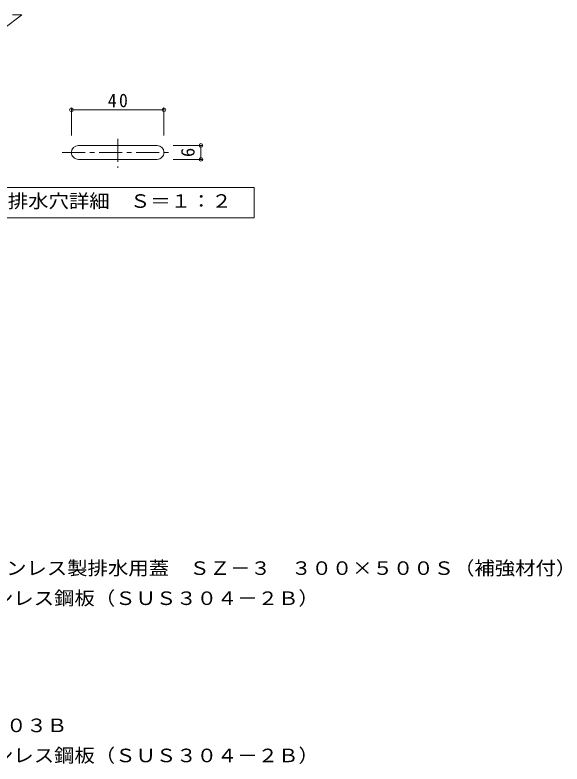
# Model space of a CAD drawing. Units: millimetres, scale not verified. Extents: x -1724 to 1808, y -1350 to 1175.
# Drawn here: x 626 to 1808, y -793 to 826 of the extents above; entities that cross this region are included whole.
import ezdxf
from ezdxf.enums import TextEntityAlignment as Align

# ---------------------------------------------------------------- set-up
doc = ezdxf.new("R2010")
doc.units = ezdxf.units.MM
doc.header["$LTSCALE"] = 10
doc.header["$PDMODE"] = 32
doc.header["$PDSIZE"] = 8
doc.linetypes.add('CHAIN1', pattern=[8, 5, -1, 1, -1])
for name, color, linetype, lineweight in [('C-0', 3, 'Continuous', 9), ('C-2', 3, 'Continuous', 9), ('C-4', 7, 'Continuous', 9), ('C-5', 7, 'Continuous', 9), ('D-5', 7, 'Continuous', 9)]:
    doc.layers.add(name, color=color, linetype=linetype, lineweight=lineweight)
doc.styles.add('ＭＳ ゴシック', font='')
doc.styles.get('ＭＳ ゴシック').set_extended_font_data('MS Gothic')

msp = doc.modelspace()

# ---------------------------------------------------------------- linework, layer by layer
at = {"layer": 'C-0', "color": 7}
for p, q in [((747.93, 565.2), (747.93, 624.23)), ((747.93, 621.23), (947.93, 621.23)), ((947.93, 565.2), (947.93, 624.23)), ((1030.77, 544.01), (967.82, 544.01)), ((1027.77, 514.01), (1027.77, 544.01)), ((967.82, 514.01), (1030.77, 514.01))]:
    msp.add_line(p, q, dxfattribs=at)
at = {"layer": 'C-0', "linetype": 'CHAIN1'}
for p, q in [((847.93, 558.59), (847.93, 495.95)), ((727.62, 529.01), (961.23, 529.01))]:
    msp.add_line(p, q, dxfattribs=at)
at = {"layer": 'C-0'}
for p, q in [((932.93, 544.01), (762.93, 544.01)), ((762.93, 514.01), (932.93, 514.01))]:
    msp.add_line(p, q, dxfattribs=at)
for centre, start, end in [((762.93, 529.01), 89.99997, 179.99881), ((932.93, 529.01), 1.16566, 89.99944), ((762.93, 529.01), 179.9994, 270), ((932.93, 529.01), 270, 0.00124)]:
    msp.add_arc(centre, 15, start, end, dxfattribs=at)
at = {"layer": 'C-2'}
for p in [(600.78, 795.97), (620.77, 825.97)]:
    msp.add_line(p, (640.78, 825.97), dxfattribs=at)
at = {"layer": 'C-4'}
for p in [(747.93, 621.23), (947.93, 621.23), (1027.77, 544.01), (1027.77, 514.01)]:
    msp.add_point(p, dxfattribs=at)
at = {"layer": 'C-5'}
msp.add_lwpolyline([(567.84, 387.97), (567.84, 452.97), (1142.84, 452.97), (1142.84, 387.97)], close=True, dxfattribs=at)

# ---------------------------------------------------------------- texts
at = {"layer": 'C-0', "color": 2, "style": 'ＭＳ ゴシック'}
msp.add_text('6', height=29.33, rotation=90, dxfattribs=at).set_placement((1022.77, 519.01), align=Align.BOTTOM_LEFT)
at = {"layer": 'C-0', "color": 2, "insert": (826.68, 626.23), "char_height": 29.33, "attachment_point": 7, "style": 'ＭＳ ゴシック'}
msp.add_mtext('\\T1.27;\\W0.95;40', dxfattribs=at)
at = {"layer": 'C-5', "color": 2, "style": 'ＭＳ ゴシック', "width": 1.1}
msp.add_text('排水穴詳細\u3000Ｓ＝１：２', height=29.33, dxfattribs=at).set_placement((610.34, 400.47), align=Align.BOTTOM_LEFT)
at = {"layer": 'D-5', "color": 2, "style": 'ＭＳ ゴシック', "width": 1.1}
for s, p in [('ノンスリップタイプステンレス製排水用蓋\u3000ＳＺ－３\u3000３００×５００Ｓ（補強材付）', (122.67, -392.75)), ('材質：冷間圧延ステンレス鋼板（ＳＵＳ３０４－２Ｂ）', (182.39, -457.75)), ('ステンレス製受枠\u3000ＳＦ０３Ｂ', (122.67, -732.51)), ('材質：冷間圧延ステンレス鋼板（ＳＵＳ３０４－２Ｂ）', (182.39, -797.51))]:
    msp.add_text(s, height=29.33, dxfattribs=at).set_placement(p, align=Align.BOTTOM_LEFT)

doc.saveas('drawing.dxf')
